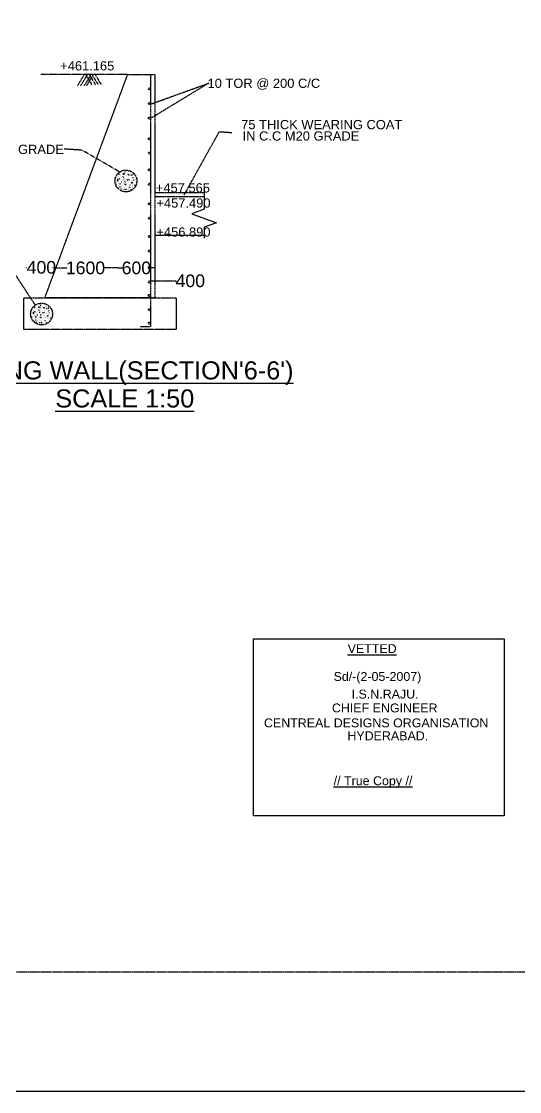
# Model space of a CAD drawing. Header units: inches. Extents: x -14031 to 177855, y 59850 to 142980.
# Drawn here: x 155237 to 160750, y 59850 to 71696 of the extents above; entities that cross this region are included whole.
import ezdxf

# ---------------------------------------------------------------- set-up
doc = ezdxf.new("R2010")
doc.units = ezdxf.units.IN
doc.header["$MEASUREMENT"] = 0
doc.linetypes.add('HIDDEN2', pattern=[0.1875, 0.125, -0.0625])
for name, color, linetype in [('DIM TEXT', 7, 'Continuous'), ('DIMENSION', 7, 'Continuous'), ('DRAWING', 7, 'Continuous')]:
    doc.layers.add(name, color=color, linetype=linetype)
doc.styles.get("Standard").update_dxf_attribs({"font": 'ARIAL_1.TTF', "height": 102})
doc.dimstyles.new('dig', dxfattribs={"dimtxt": 140, "dimasz": 0.18, "dimexe": 0.18, "dimexo": 0.0625, "dimgap": 0.09, "dimtad": 0, "dimtih": 1, "dimtoh": 1, "dimdec": 4, "dimzin": 0, "dimdsep": 46, "dimtxsty": 'Standard', "dimblk": 'ARCHTICK', "dimcen": 0.09, "dimadec": 0, "dimazin": 0, "dimtfac": 1, "dimtdec": 4, "dimtofl": 0, "dimtmove": 0, "dimatfit": 3, "dimldrblk": 'ARCHTICK', "dimfxl": 0, "dimtolj": 1, "dimtzin": 0, "dimarcsym": 0})
picture_1 = doc.add_image_def('image1.jpg', size_in_pixel=(7220, 3378))

# ---------------------------------------------------------------- blocks, each defined once
blk = doc.blocks.new('_ArchTick')
at = {"color": 0, "linetype": 'ByBlock', "const_width": 0.15}
blk.add_lwpolyline([(-0.5, -0.5), (0.5, 0.5)], dxfattribs=at)
blk = doc.blocks.new('*D190')
at = {"layer": 'Defpoints', "color": 0, "linetype": 'HIDDEN2'}
for p in [(155293, 68969), (155588, 68973), (155588, 68969)]:
    blk.add_point(p, dxfattribs=at)
at = {"layer": 'DIM TEXT', "color": 0, "linetype": 'HIDDEN2', "lineweight": -2}
for p, q in [((155293, 68969), (155293, 68974)), ((155293, 68973), (155293, 68973)), ((155588, 68969), (155588, 68974)), ((155588, 68973), (155588, 68973))]:
    blk.add_line(p, q, dxfattribs=at)
at = {"layer": 'DIM TEXT', "color": 0, "linetype": 'HIDDEN2', "lineweight": -2, "xscale": 0.18, "yscale": 0.18, "zscale": 0.18}
blk.add_blockref('_ArchTick', (155293, 68973), dxfattribs=at)
at = {"layer": 'DIM TEXT', "color": 0, "linetype": 'HIDDEN2', "lineweight": -2, "xscale": 0.18, "yscale": 0.18, "zscale": 0.18, "rotation": 180}
blk.add_blockref('_ArchTick', (155588, 68973), dxfattribs=at)
at = {"layer": 'DIM TEXT', "color": 0, "linetype": 'HIDDEN2', "insert": (155458, 68973), "char_height": 140, "attachment_point": 5}
blk.add_mtext('\\A1;400', dxfattribs=at)
blk = doc.blocks.new('*D191')
at = {"layer": 'Defpoints', "color": 0, "linetype": 'HIDDEN2'}
for p in [(155588, 68973), (156304, 68973), (156304, 68967)]:
    blk.add_point(p, dxfattribs=at)
at = {"layer": 'DIM TEXT', "color": 0, "linetype": 'HIDDEN2', "lineweight": -2}
for p, q in [((155588, 68973), (155588, 68967)), ((155588, 68967), (155744, 68967)), ((156304, 68967), (156148, 68967)), ((156304, 68973), (156304, 68967))]:
    blk.add_line(p, q, dxfattribs=at)
at = {"layer": 'DIM TEXT', "color": 0, "linetype": 'HIDDEN2', "lineweight": -2, "xscale": 0.18, "yscale": 0.18, "zscale": 0.18, "rotation": 180}
blk.add_blockref('_ArchTick', (155588, 68967), dxfattribs=at)
at = {"layer": 'DIM TEXT', "color": 0, "linetype": 'HIDDEN2', "lineweight": -2, "xscale": 0.18, "yscale": 0.18, "zscale": 0.18}
blk.add_blockref('_ArchTick', (156304, 68967), dxfattribs=at)
at = {"layer": 'DIM TEXT', "color": 0, "linetype": 'HIDDEN2', "insert": (155946, 68967), "char_height": 140, "attachment_point": 5}
blk.add_mtext('\\A1;1600', dxfattribs=at)
blk = doc.blocks.new('*D192')
at = {"layer": 'Defpoints', "color": 0, "linetype": 'HIDDEN2'}
for p in [(156304, 68967), (156715, 68967), (156715, 68967)]:
    blk.add_point(p, dxfattribs=at)
at = {"layer": 'DIM TEXT', "color": 0, "linetype": 'HIDDEN2', "lineweight": -2}
for p, q in [((156304, 68967), (156304, 68967)), ((156304, 68967), (156354, 68967)), ((156715, 68967), (156664, 68967)), ((156715, 68967), (156715, 68967))]:
    blk.add_line(p, q, dxfattribs=at)
at = {"layer": 'DIM TEXT', "color": 0, "linetype": 'HIDDEN2', "lineweight": -2, "xscale": 0.18, "yscale": 0.18, "zscale": 0.18, "rotation": 180}
blk.add_blockref('_ArchTick', (156304, 68967), dxfattribs=at)
at = {"layer": 'DIM TEXT', "color": 0, "linetype": 'HIDDEN2', "lineweight": -2, "xscale": 0.18, "yscale": 0.18, "zscale": 0.18}
blk.add_blockref('_ArchTick', (156715, 68967), dxfattribs=at)
at = {"layer": 'DIM TEXT', "color": 0, "linetype": 'HIDDEN2', "insert": (156509, 68967), "char_height": 140, "attachment_point": 5}
blk.add_mtext('\\A1;600', dxfattribs=at)
blk = doc.blocks.new('*D193')
at = {"layer": 'Defpoints', "color": 0, "linetype": 'HIDDEN2'}
for p in [(156664, 68811), (156949, 68824), (156949, 68811)]:
    blk.add_point(p, dxfattribs=at)
at = {"layer": 'DIM TEXT', "color": 0, "linetype": 'HIDDEN2', "lineweight": -2}
for p, q in [((156664, 68811), (156664, 68824)), ((156664, 68824), (156949, 68824)), ((156949, 68811), (156949, 68824)), ((156949, 68824), (156949, 68824))]:
    blk.add_line(p, q, dxfattribs=at)
at = {"layer": 'DIM TEXT', "color": 0, "linetype": 'HIDDEN2', "lineweight": -2, "xscale": 0.18, "yscale": 0.18, "zscale": 0.18, "rotation": 180}
blk.add_blockref('_ArchTick', (156664, 68824), dxfattribs=at)
at = {"layer": 'DIM TEXT', "color": 0, "linetype": 'HIDDEN2', "lineweight": -2, "xscale": 0.18, "yscale": 0.18, "zscale": 0.18}
blk.add_blockref('_ArchTick', (156949, 68824), dxfattribs=at)
at = {"layer": 'DIM TEXT', "color": 0, "linetype": 'HIDDEN2', "insert": (157106, 68824), "char_height": 140, "attachment_point": 5}
blk.add_mtext('\\A1;400', dxfattribs=at)

msp = doc.modelspace()

# ---------------------------------------------------------------- linework, layer by layer
at = {"layer": 'DIMENSION'}
msp.add_lwpolyline([(157805.01801, 64861.72756), (160578.68166, 64861.72756), (160578.68166, 62902.65239), (157805.01801, 62902.65239)], close=True, dxfattribs=at)
at = {"layer": 'DRAWING', "linetype": 'HIDDEN2'}
for p, q in [((156307.04118, 70010.13866), (156310.64857, 70014.43777)), ((156311.5629, 70009.65536), (156310.6977, 70014.34577)), ((156320.0081, 70013.55278), (156320.0081, 70013.55278)), ((156325.04792, 70026.78917), (156325.04792, 70026.78917)), ((156355.94346, 70029.62079), (156355.94346, 70029.62079)), ((156363.85035, 70014.14303), (156363.85035, 70014.14303)), ((156372.3055, 70033.01075), (156372.3055, 70033.01075)), ((156379.01578, 70028.38423), (156384.25512, 70030.39542)), ((156379.01583, 70028.38422), (156382.73794, 70025.87362)), ((156382.78708, 70025.78206), (156384.30432, 70030.30384)), ((156391.0379, 70035.47691), (156391.0379, 70035.47691)), ((156394.80808, 70035.23111), (156394.80808, 70035.23111)), ((156407.48894, 70021.63367), (156407.48894, 70021.63367)), ((156414.46929, 70048.41401), (156414.46929, 70048.41401)), ((156419.37761, 70039.20791), (156419.37761, 70039.20791)), ((156432.31757, 70015.59004), (156432.31757, 70015.59004)), ((156433.22746, 70040.49978), (156433.22746, 70040.49978)), ((156446.95025, 70015.91649), (156446.95025, 70015.91649)), ((156451.12752, 70029.12432), (156451.12752, 70029.12432)), ((156465.68265, 70018.38266), (156465.68265, 70018.38266)), ((156470.11362, 70020.38042), (156470.11362, 70020.38042)), ((156275.36884, 69903.73474), (156277.74244, 69906.56349)), ((156275.735, 69902.12444), (156278.60768, 69901.87311)), ((156276.08844, 69919.92277), (156276.08844, 69919.92277)), ((156276.35253, 69904.40784), (156276.35253, 69904.40784)), ((156276.99833, 69944.83251), (156276.99833, 69944.83251)), ((156278.65669, 69901.78111), (156277.79149, 69906.47152)), ((156279.44197, 69949.05493), (156279.44197, 69949.05493)), ((156279.73018, 69895.72702), (156284.96951, 69897.73821)), ((156279.73022, 69895.72701), (156283.45233, 69893.21641)), ((156283.50137, 69893.12493), (156285.01861, 69897.64671)), ((156285.67805, 69967.76318), (156285.67805, 69967.76318)), ((156290.54938, 69937.2804), (156290.54938, 69937.2804)), ((156293.56575, 69914.95877), (156293.56575, 69914.95877)), ((156294.50307, 69982.73202), (156294.50307, 69982.73202)), ((156297.93695, 69949.98846), (156303.17629, 69951.99966)), ((156297.93699, 69949.98845), (156301.6591, 69947.47786)), ((156299.79113, 69932.11004), (156305.61936, 69938.18431)), ((156299.79113, 69932.11007), (156306.44607, 69931.07795)), ((156301.70819, 69947.38635), (156303.22542, 69951.90814)), ((156305.12096, 69975.5171), (156305.12096, 69975.5171)), ((156305.36298, 69997.27618), (156305.36298, 69997.27618)), ((156306.49523, 69930.99421), (156305.66852, 69938.1006)), ((156306.32668, 69927.22916), (156306.32668, 69927.22916)), ((156307.04121, 70010.13869), (156311.5138, 70009.74739)), ((156312.29815, 69917.42494), (156312.29815, 69917.42494)), ((156313.25069, 69944.47177), (156313.25069, 69944.47177)), ((156313.59793, 69900.2817), (156313.59793, 69900.2817)), ((156314.50782, 69925.19145), (156314.50782, 69925.19145)), ((156315.41772, 69950.10119), (156315.41772, 69950.10119)), ((156315.60705, 69897.55699), (156315.60705, 69897.55699)), ((156316.14372, 70004.2499), (156321.38306, 70006.2611)), ((156316.14377, 70004.24989), (156319.86587, 70001.7393)), ((156316.32761, 69975.01093), (156316.32761, 69975.01093)), ((156317.23751, 69999.92067), (156317.23751, 69999.92067)), ((156317.42365, 69953.85372), (156321.03103, 69958.15283)), ((156317.42368, 69953.85374), (156321.89627, 69953.46244)), ((156319.915, 70001.64778), (156321.43223, 70006.16957)), ((156319.99112, 69911.89849), (156319.99112, 69911.89849)), ((156320.21176, 70006.65238), (156320.21176, 70006.65238)), ((156321.94533, 69953.37041), (156321.08012, 69958.06082)), ((156323.08056, 69956.54557), (156323.08056, 69956.54557)), ((156327.80612, 69897.56877), (156331.4135, 69901.86788)), ((156327.80615, 69897.5688), (156332.27874, 69897.1775)), ((156330.49418, 69935.59267), (156330.49418, 69935.59267)), ((156332.32775, 69897.08545), (156331.46255, 69901.77587)), ((156331.98309, 69946.93793), (156331.98309, 69946.93793)), ((156332.93562, 69973.98476), (156332.93562, 69973.98476)), ((156335.7854, 70003.50153), (156335.7854, 70003.50153)), ((156337.92101, 69895.46877), (156337.92101, 69895.46877)), ((156338.14166, 69990.22266), (156338.14166, 69990.22266)), ((156340.63786, 69921.15593), (156340.63786, 69921.15593)), ((156342.60224, 69919.86134), (156347.84158, 69921.87254)), ((156342.60229, 69919.86133), (156346.32439, 69917.35074)), ((156345.06577, 69973.82937), (156345.06577, 69973.82937)), ((156346.27148, 69925.54142), (156346.27148, 69925.54142)), ((156346.37345, 69917.2592), (156347.89069, 69921.78099)), ((156351.39398, 69905.07208), (156351.39398, 69905.07208)), ((156351.66802, 69976.45093), (156351.66802, 69976.45093)), ((156352.30387, 69929.98182), (156352.30387, 69929.98182)), ((156352.62056, 70003.49775), (156352.62056, 70003.49775)), ((156353.21377, 69954.89156), (156353.21377, 69954.89156)), ((156354.12367, 69979.80131), (156354.12367, 69979.80131)), ((156355.03356, 70004.71105), (156355.03356, 70004.71105)), ((156355.55185, 69895.86926), (156355.55185, 69895.86926)), ((156359.9529, 70011.86505), (156359.9529, 70011.86505)), ((156360.3228, 69950.66893), (156360.3228, 69950.66893)), ((156360.71224, 70005.44305), (156364.31963, 70009.74216)), ((156360.71228, 70005.44308), (156365.18486, 70005.05178)), ((156360.80901, 69974.12278), (156366.04835, 69976.13398)), ((156360.80906, 69974.12277), (156364.53116, 69971.61218)), ((156363.6297, 69919.38913), (156363.6297, 69919.38913)), ((156365.23396, 70004.95971), (156364.36876, 70009.65012)), ((156364.58027, 69971.52063), (156366.0975, 69976.04241)), ((156366.71915, 69964.03622), (156366.71915, 69964.03622)), ((156368.2105, 69897.86452), (156368.2105, 69897.86452)), ((156369.7299, 70005.00128), (156375.55813, 70011.07555)), ((156369.7299, 70005.00131), (156376.38485, 70003.96919)), ((156370.43898, 69933.90494), (156370.43898, 69933.90494)), ((156371.09471, 69949.15811), (156374.7021, 69953.45722)), ((156371.09474, 69949.15814), (156375.56733, 69948.76683)), ((156371.35296, 70005.96392), (156371.35296, 70005.96392)), ((156375.61638, 69948.67476), (156374.75118, 69953.36517)), ((156376.43406, 70003.88539), (156375.60735, 70010.99178)), ((156375.7302, 70001.8138), (156375.7302, 70001.8138)), ((156379.65051, 69919.72461), (156385.47875, 69925.79888)), ((156379.65051, 69919.72464), (156386.30546, 69918.69252)), ((156380.00773, 69980.18192), (156380.00773, 69980.18192)), ((156381.47718, 69892.87316), (156385.08456, 69897.17227)), ((156381.5596, 69902.95941), (156381.5596, 69902.95941)), ((156381.78024, 69997.71331), (156381.78024, 69997.71331)), ((156385.01057, 69972.14164), (156385.01057, 69972.14164)), ((156385.99881, 69892.3898), (156385.13361, 69897.08022)), ((156386.35461, 69918.60873), (156385.52789, 69925.71512)), ((156386.21628, 69923.85369), (156386.21628, 69923.85369)), ((156386.9429, 69900.33069), (156386.9429, 69900.33069)), ((156387.89544, 69927.37751), (156387.89544, 69927.37751)), ((156390.2586, 69910.6824), (156390.2586, 69910.6824)), ((156391.1685, 69935.59214), (156391.1685, 69935.59214)), ((156392.07839, 69960.50188), (156392.07839, 69960.50188)), ((156392.98829, 69985.41162), (156392.98829, 69985.41162)), ((156393.89818, 70010.32137), (156393.89818, 70010.32137)), ((156399.69267, 70009.69491), (156399.69267, 70009.69491)), ((156399.8977, 70010.17731), (156399.8977, 70010.17731)), ((156405.4743, 69943.99567), (156410.71364, 69946.00686)), ((156405.47435, 69943.99565), (156409.19646, 69941.48506)), ((156406.62784, 69929.84368), (156406.62784, 69929.84368)), ((156407.26829, 69926.87977), (156407.26829, 69926.87977)), ((156407.58037, 69956.89051), (156407.58037, 69956.89051)), ((156409.24553, 69941.39347), (156410.76277, 69945.91526)), ((156410.35773, 69971.52686), (156410.35773, 69971.52686)), ((156410.38379, 69932.2172), (156410.38379, 69932.2172)), ((156414.3833, 70000.74744), (156417.99069, 70005.04655)), ((156414.38334, 70000.74747), (156418.85593, 70000.35617)), ((156415.28261, 69904.06168), (156415.28261, 69904.06168)), ((156415.675, 70000.12606), (156415.675, 70000.12606)), ((156418.90502, 70000.26406), (156418.03981, 70004.95447)), ((156423.68107, 69998.25711), (156428.92041, 70000.2683)), ((156423.68112, 69998.2571), (156427.40323, 69995.7465)), ((156424.76577, 69944.4625), (156428.37316, 69948.76161)), ((156424.76581, 69944.46253), (156429.23839, 69944.07122)), ((156424.95537, 69970.4539), (156424.95537, 69970.4539)), ((156425.19818, 69910.45005), (156425.19818, 69910.45005)), ((156425.41883, 70005.20395), (156425.41883, 70005.20395)), ((156426.16109, 69922.16596), (156426.16109, 69922.16596)), ((156426.31277, 69959.35667), (156426.31277, 69959.35667)), ((156427.26531, 69986.4035), (156427.26531, 69986.4035)), ((156427.45235, 69995.6549), (156428.96958, 70000.17669)), ((156429.28744, 69943.9791), (156428.42224, 69948.66952)), ((156428.67798, 69915.95107), (156428.67798, 69915.95107)), ((156429.58788, 69940.86082), (156429.58788, 69940.86082)), ((156430.49778, 69965.77056), (156430.49778, 69965.77056)), ((156431.40767, 69990.6803), (156431.40767, 69990.6803)), ((156434.96754, 69933.57467), (156434.96754, 69933.57467)), ((156439.84251, 70008.48958), (156439.84251, 70008.48958)), ((156445.99771, 69988.86967), (156445.99771, 69988.86967)), ((156449.58929, 69992.61584), (156455.41752, 69998.69011)), ((156449.58929, 69992.61587), (156456.24424, 69991.58375)), ((156450.13959, 69913.86855), (156455.37893, 69915.87974)), ((156450.13964, 69913.86853), (156453.86175, 69911.35794)), ((156450.32859, 69930.52947), (156450.32859, 69930.52947)), ((156450.90688, 69934.37042), (156450.90688, 69934.37042)), ((156453.9108, 69911.26632), (156455.42804, 69915.78811)), ((156453.99632, 69979.01751), (156453.99632, 69979.01751)), ((156454.65248, 69963.08767), (156454.65248, 69963.08767)), ((156456.29344, 69991.49991), (156455.46673, 69998.6063)), ((156455.61981, 69998.43833), (156455.61981, 69998.43833)), ((156459.5099, 69907.33917), (156465.33813, 69913.41344)), ((156459.5099, 69907.3392), (156466.16485, 69906.30708)), ((156462.54019, 69910.28326), (156462.54019, 69910.28326)), ((156464.90018, 69968.76617), (156464.90018, 69968.76617)), ((156466.21398, 69906.22324), (156465.38727, 69913.32963)), ((156465.56414, 69895.83171), (156465.56414, 69895.83171)), ((156466.10589, 69920.47822), (156466.10589, 69920.47822)), ((156466.47403, 69920.74145), (156466.47403, 69920.74145)), ((156467.38393, 69945.65119), (156467.38393, 69945.65119)), ((156468.05437, 69996.05183), (156471.66175, 70000.35094)), ((156468.0544, 69996.05186), (156472.52699, 69995.66056)), ((156468.29383, 69970.56093), (156468.29383, 69970.56093)), ((156468.34636, 69968.12999), (156473.5857, 69970.14118)), ((156468.34641, 69968.12998), (156472.06852, 69965.61938)), ((156468.83677, 69917.9407), (156468.83677, 69917.9407)), ((156469.05742, 70012.6946), (156469.05742, 70012.6946)), ((156469.20372, 69995.47068), (156469.20372, 69995.47068)), ((156472.57607, 69995.56841), (156471.71087, 70000.25882)), ((156472.11761, 69965.52775), (156473.63485, 69970.04953)), ((156474.33742, 69992.60066), (156474.33742, 69992.60066)), ((156478.43683, 69939.76689), (156482.04422, 69944.066)), ((156478.43687, 69939.76692), (156482.90945, 69939.37562)), ((156479.78731, 70006.80185), (156479.78731, 70006.80185)), ((156481.27259, 69912.74943), (156481.27259, 69912.74943)), ((156482.9585, 69939.28345), (156482.09329, 69943.97387)), ((156482.22512, 69939.79625), (156482.22512, 69939.79625)), ((156490.27339, 69928.84174), (156490.27339, 69928.84174)), ((156494.54546, 69941.86106), (156494.54546, 69941.86106)), ((156497.63491, 69986.50815), (156497.63491, 69986.50815)), ((156500.95752, 69942.26242), (156500.95752, 69942.26242)), ((156501.91006, 69969.30924), (156501.91006, 69969.30924)), ((156504.42876, 69901.44202), (156504.42876, 69901.44202)), ((156504.84498, 69967.07844), (156504.84498, 69967.07844)), ((156505.33866, 69926.35177), (156505.33866, 69926.35177)), ((156506.05069, 69918.79049), (156506.05069, 69918.79049)), ((156506.24855, 69951.26151), (156506.24855, 69951.26151)), ((156509.61229, 69916.48042), (156509.61229, 69916.48042)), ((156512.47536, 69925.43134), (156512.47536, 69925.43134)), ((156513.01165, 69938.00287), (156514.34162, 69938.5134)), ((156513.0117, 69938.00286), (156514.43927, 69937.03995)), ((156292.61321, 69887.91195), (156292.61321, 69887.91195)), ((156294.28242, 69887.97812), (156294.28242, 69887.97812)), ((156301.03546, 69859.32029), (156301.03546, 69859.32029)), ((156301.26799, 69862.12995), (156301.26799, 69862.12995)), ((156309.71174, 69846.83337), (156315.53997, 69852.90764)), ((156309.71174, 69846.8334), (156316.36669, 69845.80128)), ((156311.77813, 69850.46222), (156311.77813, 69850.46222)), ((156312.68803, 69875.37196), (156312.68803, 69875.37196)), ((156316.41577, 69845.71755), (156315.58906, 69852.82394)), ((156316.81276, 69849.26905), (156316.81276, 69849.26905)), ((156320.95292, 69891.64294), (156320.95292, 69891.64294)), ((156322.85992, 69861.79168), (156322.85992, 69861.79168)), ((156324.39547, 69865.5999), (156329.63481, 69867.61109)), ((156324.39551, 69865.59989), (156328.11762, 69863.08929)), ((156328.16664, 69862.99777), (156329.68387, 69867.51956)), ((156328.84063, 69838.83853), (156328.84063, 69838.83853)), ((156338.18859, 69841.28383), (156341.79597, 69845.58294)), ((156338.18862, 69841.28385), (156342.66121, 69840.89255)), ((156340.98026, 69857.63256), (156340.98026, 69857.63256)), ((156342.71017, 69840.8005), (156341.84497, 69845.49091)), ((156347.57303, 69841.3047), (156347.57303, 69841.3047)), ((156348.52556, 69868.35153), (156348.52556, 69868.35153)), ((156348.66429, 69830.34285), (156348.66429, 69830.34285)), ((156349.57419, 69855.25259), (156349.57419, 69855.25259)), ((156350.48408, 69880.16234), (156350.48408, 69880.16234)), ((156356.2278, 69815.5227), (156356.2278, 69815.5227)), ((156356.75756, 69847.58131), (156356.75756, 69847.58131)), ((156363.40906, 69824.63523), (156363.40906, 69824.63523)), ((156366.03793, 69817.90915), (156366.03793, 69817.90915)), ((156366.4985, 69869.28232), (156366.4985, 69869.28232)), ((156367.25796, 69870.81769), (156367.25796, 69870.81769)), ((156369.06076, 69835.47278), (156374.3001, 69837.48397)), ((156369.06081, 69835.47277), (156372.78291, 69832.96217)), ((156372.83191, 69832.87062), (156374.34914, 69837.3924)), ((156375.91274, 69845.03569), (156375.91274, 69845.03569)), ((156380.92507, 69855.94483), (156380.92507, 69855.94483)), ((156381.47721, 69892.87319), (156385.9498, 69892.48189)), ((156386.61901, 69811.04343), (156386.61901, 69811.04343)), ((156387.26753, 69889.73422), (156392.50687, 69891.74542)), ((156387.26758, 69889.73421), (156390.98968, 69887.22362)), ((156387.52891, 69835.95317), (156387.52891, 69835.95317)), ((156388.43881, 69860.86291), (156388.43881, 69860.86291)), ((156389.3487, 69885.77265), (156389.3487, 69885.77265)), ((156389.57113, 69834.44794), (156395.39936, 69840.52221)), ((156389.57113, 69834.44797), (156396.22608, 69833.41585)), ((156391.03872, 69887.13205), (156392.55596, 69891.65383)), ((156391.85965, 69836.58822), (156395.46703, 69840.88733)), ((156391.85968, 69836.58824), (156396.33227, 69836.19694)), ((156396.27515, 69833.33206), (156395.44844, 69840.43845)), ((156395.49665, 69894.18153), (156395.49665, 69894.18153)), ((156396.38123, 69836.10485), (156395.51603, 69840.79526)), ((156395.59767, 69874.54869), (156395.59767, 69874.54869)), ((156396.70236, 69845.89358), (156396.70236, 69845.89358)), ((156403.48538, 69821.74428), (156403.48538, 69821.74428)), ((156405.98273, 69816.22142), (156405.98273, 69816.22142)), ((156407.04765, 69832.12588), (156407.04765, 69832.12588)), ((156410.13709, 69876.77296), (156410.13709, 69876.77296)), ((156420.86987, 69854.25709), (156420.86987, 69854.25709)), ((156422.21778, 69824.21044), (156422.21778, 69824.21044)), ((156423.17031, 69851.25727), (156423.17031, 69851.25727)), ((156424.97754, 69815.69616), (156424.97754, 69815.69616)), ((156425.0384, 69816.3121), (156425.0384, 69816.3121)), ((156425.94829, 69841.22185), (156425.94829, 69841.22185)), ((156426.85819, 69866.13159), (156426.85819, 69866.13159)), ((156427.76809, 69891.04133), (156427.76809, 69891.04133)), ((156431.93282, 69859.6071), (156437.17216, 69861.6183)), ((156431.93287, 69859.60709), (156435.65498, 69857.0965)), ((156435.14824, 69888.17755), (156438.75562, 69892.47666)), ((156435.14827, 69888.17758), (156439.62086, 69887.78628)), ((156435.44146, 69892.49379), (156435.44146, 69892.49379)), ((156435.70399, 69857.00489), (156437.22122, 69861.52668)), ((156436.64717, 69844.20585), (156436.64717, 69844.20585)), ((156439.66986, 69887.69415), (156438.80466, 69892.38456)), ((156441.90271, 69853.72344), (156441.90271, 69853.72344)), ((156442.85525, 69880.77026), (156442.85525, 69880.77026)), ((156445.53071, 69831.89261), (156449.13809, 69836.19172)), ((156445.53074, 69831.89264), (156450.00333, 69831.50133)), ((156450.05229, 69831.4092), (156449.18709, 69836.09961)), ((156450.55748, 69827.94144), (156450.55748, 69827.94144)), ((156450.68623, 69839.61652), (156450.68623, 69839.61652)), ((156453.77568, 69884.26361), (156453.77568, 69884.26361)), ((156460.81467, 69852.56936), (156460.81467, 69852.56936)), ((156461.58765, 69883.23643), (156461.58765, 69883.23643)), ((156463.74435, 69846.01222), (156463.74435, 69846.01222)), ((156464.65424, 69870.92196), (156464.65424, 69870.92196)), ((156470.24242, 69857.45443), (156470.24242, 69857.45443)), ((156475.38626, 69890.80606), (156475.38626, 69890.80606)), ((156476.59197, 69842.51811), (156476.59197, 69842.51811)), ((156488.8193, 69883.48194), (156492.42669, 69887.78105)), ((156488.81933, 69883.48197), (156493.29192, 69883.09067)), ((156489.92736, 69886.96743), (156489.92736, 69886.96743)), ((156493.34092, 69882.9985), (156492.47572, 69887.68891)), ((156494.80488, 69883.74143), (156500.04422, 69885.75262)), ((156494.80493, 69883.74142), (156498.52704, 69881.23082)), ((156497.41426, 69891.75425), (156497.41426, 69891.75425)), ((156498.57607, 69881.13917), (156500.0933, 69885.66095)), ((155346.06425, 68475.89561), (155346.06425, 68475.89561)), ((155352.30032, 68494.60386), (155352.30032, 68494.60386)), ((155361.12534, 68509.5727), (155361.12534, 68509.5727)), ((155364.55922, 68476.82914), (155369.79856, 68478.84033)), ((155364.55927, 68476.82912), (155368.28138, 68474.31853)), ((155368.33046, 68474.22703), (155369.84769, 68478.74882)), ((155371.74324, 68502.35778), (155371.74324, 68502.35778)), ((155371.98526, 68524.11685), (155371.98526, 68524.11685)), ((155373.66346, 68536.97934), (155377.27084, 68541.27845)), ((155373.66349, 68536.97937), (155378.13608, 68536.58806)), ((155378.18517, 68536.49604), (155377.31997, 68541.18645)), ((155382.03999, 68476.94186), (155382.03999, 68476.94186)), ((155382.76599, 68531.09058), (155388.00533, 68533.10177)), ((155382.76604, 68531.09057), (155386.48815, 68528.57997)), ((155382.94989, 68501.85161), (155382.94989, 68501.85161)), ((155383.85978, 68526.76135), (155383.85978, 68526.76135)), ((155384.04592, 68480.69439), (155387.65331, 68484.9935)), ((155384.04596, 68480.69442), (155388.51854, 68480.30312)), ((155386.53727, 68528.48846), (155388.05451, 68533.01024)), ((155386.63037, 68540.39345), (155386.63037, 68540.39345)), ((155386.83404, 68533.49306), (155386.83404, 68533.49306)), ((155388.5676, 68480.21108), (155387.7024, 68484.9015)), ((155389.70283, 68483.38625), (155389.70283, 68483.38625)), ((155391.67019, 68553.62985), (155391.67019, 68553.62985)), ((155398.60536, 68473.77861), (155398.60536, 68473.77861)), ((155399.5579, 68500.82544), (155399.5579, 68500.82544)), ((155402.40767, 68530.34221), (155402.40767, 68530.34221)), ((155404.76393, 68517.06334), (155404.76393, 68517.06334)), ((155411.68804, 68500.67005), (155411.68804, 68500.67005)), ((155418.2903, 68503.2916), (155418.2903, 68503.2916)), ((155419.24283, 68530.33843), (155419.24283, 68530.33843)), ((155419.83604, 68481.73224), (155419.83604, 68481.73224)), ((155420.74594, 68506.64198), (155420.74594, 68506.64198)), ((155421.65584, 68531.55172), (155421.65584, 68531.55172)), ((155422.56573, 68556.46147), (155422.56573, 68556.46147)), ((155426.57517, 68538.70572), (155426.57517, 68538.70572)), ((155426.94507, 68477.5096), (155426.94507, 68477.5096)), ((155427.33452, 68532.28373), (155430.9419, 68536.58284)), ((155427.33455, 68532.28376), (155431.80714, 68531.89245)), ((155427.43128, 68500.96346), (155432.67062, 68502.97465)), ((155427.43133, 68500.96345), (155431.15344, 68498.45286)), ((155430.47262, 68540.9837), (155430.47262, 68540.9837)), ((155431.85623, 68531.80038), (155430.99103, 68536.4908)), ((155431.20254, 68498.3613), (155432.71977, 68502.88309)), ((155433.34142, 68490.87689), (155433.34142, 68490.87689)), ((155436.35217, 68531.84195), (155442.18041, 68537.91622)), ((155436.35217, 68531.84198), (155443.00712, 68530.80986)), ((155437.71699, 68475.99878), (155441.32437, 68480.29789)), ((155437.71702, 68475.99881), (155442.18961, 68475.60751)), ((155437.97523, 68532.8046), (155437.97523, 68532.8046)), ((155438.92777, 68559.85142), (155438.92777, 68559.85142)), ((155442.23866, 68475.51543), (155441.37345, 68480.20584)), ((155443.05633, 68530.72607), (155442.22962, 68537.83246)), ((155442.35247, 68528.65447), (155442.35247, 68528.65447)), ((155445.63805, 68555.2249), (155450.87739, 68557.2361)), ((155445.6381, 68555.22489), (155449.36021, 68552.7143)), ((155446.63001, 68507.0226), (155446.63001, 68507.0226)), ((155448.40252, 68524.55398), (155448.40252, 68524.55398)), ((155449.40935, 68552.62273), (155450.92659, 68557.14452)), ((155451.63284, 68498.98231), (155451.63284, 68498.98231)), ((155457.66017, 68562.31759), (155457.66017, 68562.31759)), ((155458.70066, 68487.34256), (155458.70066, 68487.34256)), ((155459.61056, 68512.2523), (155459.61056, 68512.2523)), ((155460.52046, 68537.16204), (155460.52046, 68537.16204)), ((155461.43035, 68562.07178), (155461.43035, 68562.07178)), ((155466.31494, 68536.53559), (155466.31494, 68536.53559)), ((155466.51998, 68537.01799), (155466.51998, 68537.01799)), ((155472.09657, 68470.83634), (155477.33591, 68472.84753)), ((155474.11121, 68548.47435), (155474.11121, 68548.47435)), ((155474.20265, 68483.73118), (155474.20265, 68483.73118)), ((155476.98001, 68498.36754), (155476.98001, 68498.36754)), ((155481.00558, 68527.58812), (155484.61296, 68531.88723)), ((155481.00561, 68527.58815), (155485.4782, 68527.19685)), ((155481.09156, 68575.25469), (155481.09156, 68575.25469)), ((155482.29728, 68526.96674), (155482.29728, 68526.96674)), ((155485.52729, 68527.10473), (155484.66209, 68531.79515)), ((155485.99988, 68566.04858), (155485.99988, 68566.04858)), ((155490.30335, 68525.09778), (155495.54268, 68527.10898)), ((155490.30339, 68525.09777), (155494.0255, 68522.58718)), ((155491.38805, 68471.30317), (155494.99543, 68475.60228)), ((155491.57765, 68497.29458), (155491.57765, 68497.29458)), ((155492.0411, 68532.04463), (155492.0411, 68532.04463)), ((155492.93505, 68486.19735), (155492.93505, 68486.19735)), ((155493.88758, 68513.24418), (155493.88758, 68513.24418)), ((155494.07462, 68522.49558), (155495.59186, 68527.01736)), ((155495.90971, 68470.81978), (155495.04451, 68475.51019)), ((155497.12005, 68492.61123), (155497.12005, 68492.61123)), ((155498.02994, 68517.52098), (155498.02994, 68517.52098)), ((155498.93984, 68542.43072), (155498.93984, 68542.43072)), ((155499.84974, 68567.34046), (155499.84974, 68567.34046)), ((155506.46478, 68535.33025), (155506.46478, 68535.33025)), ((155512.61998, 68515.71034), (155512.61998, 68515.71034)), ((155513.57252, 68542.75717), (155513.57252, 68542.75717)), ((155516.21156, 68519.45652), (155522.03979, 68525.53079)), ((155516.21156, 68519.45655), (155522.86651, 68518.42443)), ((155517.7498, 68555.96499), (155517.7498, 68555.96499)), ((155520.61859, 68505.85818), (155520.61859, 68505.85818)), ((155521.27475, 68489.92834), (155521.27475, 68489.92834)), ((155522.91571, 68518.34058), (155522.089, 68525.44697)), ((155522.24208, 68525.27901), (155522.24208, 68525.27901)), ((155531.52245, 68495.60685), (155531.52245, 68495.60685)), ((155532.30492, 68545.22334), (155532.30492, 68545.22334)), ((155534.67664, 68522.89251), (155538.28402, 68527.19162)), ((155534.67667, 68522.89254), (155539.14926, 68522.50124)), ((155534.9161, 68497.40161), (155534.9161, 68497.40161)), ((155534.96864, 68494.97066), (155540.20798, 68496.98186)), ((155534.96868, 68494.97065), (155538.69079, 68492.46006)), ((155535.67969, 68539.53527), (155535.67969, 68539.53527)), ((155535.826, 68522.31135), (155535.826, 68522.31135)), ((155536.73589, 68547.22109), (155536.73589, 68547.22109)), ((155539.19835, 68522.40908), (155538.33314, 68527.09949)), ((155538.73989, 68492.36842), (155540.25712, 68496.89021)), ((155540.95969, 68519.44134), (155540.95969, 68519.44134)), ((155546.40958, 68533.64252), (155546.40958, 68533.64252)), ((155564.25718, 68513.34882), (155564.25718, 68513.34882)), ((155568.53233, 68496.14992), (155568.53233, 68496.14992)), ((155571.46725, 68493.91911), (155571.46725, 68493.91911)), ((155572.87082, 68478.10219), (155572.87082, 68478.10219)), ((155341.99111, 68430.57542), (155344.36471, 68433.40417)), ((155342.35727, 68428.96511), (155345.22995, 68428.71378)), ((155342.71071, 68446.76345), (155342.71071, 68446.76345)), ((155342.9748, 68431.24852), (155342.9748, 68431.24852)), ((155343.62061, 68471.67319), (155343.62061, 68471.67319)), ((155345.27897, 68428.62178), (155344.41376, 68433.31219)), ((155346.35245, 68422.56769), (155351.59179, 68424.57889)), ((155346.3525, 68422.56768), (155350.0746, 68420.05709)), ((155350.12365, 68419.9656), (155351.64088, 68424.48739)), ((155357.17165, 68464.12108), (155357.17165, 68464.12108)), ((155359.23549, 68414.75262), (155359.23549, 68414.75262)), ((155360.18802, 68441.79945), (155360.18802, 68441.79945)), ((155360.9047, 68414.8188), (155360.9047, 68414.8188)), ((155366.4134, 68458.95072), (155372.24163, 68465.02499)), ((155366.4134, 68458.95075), (155373.06835, 68457.91863)), ((155367.65773, 68386.16097), (155367.65773, 68386.16097)), ((155367.89026, 68388.97062), (155367.89026, 68388.97062)), ((155373.1175, 68457.83489), (155372.29079, 68464.94128)), ((155372.94895, 68454.06983), (155372.94895, 68454.06983)), ((155376.33401, 68373.67405), (155382.16224, 68379.74832)), ((155376.33401, 68373.67408), (155382.98896, 68372.64196)), ((155378.40041, 68377.30289), (155378.40041, 68377.30289)), ((155378.92042, 68444.26562), (155378.92042, 68444.26562)), ((155379.3103, 68402.21264), (155379.3103, 68402.21264)), ((155379.87296, 68471.31244), (155379.87296, 68471.31244)), ((155380.2202, 68427.12238), (155380.2202, 68427.12238)), ((155381.1301, 68452.03212), (155381.1301, 68452.03212)), ((155383.03805, 68372.55822), (155382.21134, 68379.66461)), ((155382.22932, 68424.39767), (155382.22932, 68424.39767)), ((155383.43503, 68376.10972), (155383.43503, 68376.10972)), ((155386.61339, 68438.73916), (155386.61339, 68438.73916)), ((155387.5752, 68418.48362), (155387.5752, 68418.48362)), ((155389.48219, 68388.63235), (155389.48219, 68388.63235)), ((155391.01774, 68392.44057), (155396.25708, 68394.45177)), ((155391.01779, 68392.44056), (155394.7399, 68389.92997)), ((155394.42839, 68424.40945), (155398.03578, 68428.70856)), ((155394.42842, 68424.40947), (155398.90101, 68424.01817)), ((155394.78891, 68389.83845), (155396.30615, 68394.36023)), ((155395.4629, 68365.67921), (155395.4629, 68365.67921)), ((155397.11645, 68462.43335), (155397.11645, 68462.43335)), ((155398.95002, 68423.92613), (155398.08482, 68428.61654)), ((155404.54328, 68422.30944), (155404.54328, 68422.30944)), ((155404.81086, 68368.1245), (155408.41824, 68372.42361)), ((155404.81089, 68368.12453), (155409.28348, 68367.73323)), ((155407.26013, 68447.99661), (155407.26013, 68447.99661)), ((155407.60254, 68384.47324), (155407.60254, 68384.47324)), ((155409.33245, 68367.64118), (155408.46725, 68372.33159)), ((155409.22451, 68446.70202), (155414.46385, 68448.71321)), ((155409.22456, 68446.70201), (155412.94667, 68444.19141)), ((155412.89375, 68452.3821), (155412.89375, 68452.3821)), ((155412.99573, 68444.09988), (155414.51296, 68448.62166)), ((155414.1953, 68368.14537), (155414.1953, 68368.14537)), ((155415.14784, 68395.1922), (155415.14784, 68395.1922)), ((155415.28656, 68357.18353), (155415.28656, 68357.18353)), ((155416.19646, 68382.09327), (155416.19646, 68382.09327)), ((155417.10635, 68407.00301), (155417.10635, 68407.00301)), ((155418.01625, 68431.91275), (155418.01625, 68431.91275)), ((155418.92615, 68456.8225), (155418.92615, 68456.8225)), ((155422.17412, 68422.70994), (155422.17412, 68422.70994)), ((155423.37983, 68374.42199), (155423.37983, 68374.42199)), ((155430.25198, 68446.22981), (155430.25198, 68446.22981)), ((155433.12078, 68396.12299), (155433.12078, 68396.12299)), ((155433.88024, 68397.65837), (155433.88024, 68397.65837)), ((155434.83277, 68424.70519), (155434.83277, 68424.70519)), ((155435.68303, 68362.31346), (155440.92237, 68364.32465)), ((155435.68308, 68362.31344), (155439.40519, 68359.80285)), ((155437.06126, 68460.74561), (155437.06126, 68460.74561)), ((155439.45418, 68359.71129), (155440.97141, 68364.23308)), ((155442.53501, 68371.87637), (155442.53501, 68371.87637)), ((155446.27279, 68446.56528), (155452.10102, 68452.63955)), ((155446.27279, 68446.56531), (155452.92774, 68445.53319)), ((155447.54734, 68382.7855), (155447.54734, 68382.7855)), ((155448.09945, 68419.71384), (155451.70684, 68424.01295)), ((155448.09949, 68419.71387), (155452.57207, 68419.32256)), ((155448.18187, 68429.80009), (155448.18187, 68429.80009)), ((155452.62108, 68419.23048), (155451.75588, 68423.92089)), ((155452.97688, 68445.4494), (155452.15017, 68452.55579)), ((155452.83856, 68450.69436), (155452.83856, 68450.69436)), ((155453.56517, 68427.17136), (155453.56517, 68427.17136)), ((155453.8898, 68416.5749), (155459.12914, 68418.58609)), ((155453.88985, 68416.57489), (155457.61196, 68414.06429)), ((155454.15118, 68362.79385), (155454.15118, 68362.79385)), ((155454.51771, 68454.21819), (155454.51771, 68454.21819)), ((155455.06108, 68387.70359), (155455.06108, 68387.70359)), ((155455.97098, 68412.61333), (155455.97098, 68412.61333)), ((155456.1934, 68361.28861), (155462.02163, 68367.36288)), ((155456.1934, 68361.28864), (155462.84835, 68360.25652)), ((155456.88087, 68437.52307), (155456.88087, 68437.52307)), ((155457.66099, 68413.97272), (155459.17823, 68418.49451)), ((155457.79077, 68462.43282), (155457.79077, 68462.43282)), ((155458.48192, 68363.42889), (155462.08931, 68367.728)), ((155458.48195, 68363.42892), (155462.95454, 68363.03762)), ((155462.89743, 68360.17274), (155462.07071, 68367.27913)), ((155462.11893, 68421.0222), (155462.11893, 68421.0222)), ((155463.00351, 68362.94553), (155462.1383, 68367.63594)), ((155462.21994, 68401.38936), (155462.21994, 68401.38936)), ((155463.32464, 68372.73426), (155463.32464, 68372.73426)), ((155472.09662, 68470.83633), (155475.81873, 68468.32574)), ((155473.25011, 68456.68436), (155473.25011, 68456.68436)), ((155473.66992, 68358.96655), (155473.66992, 68358.96655)), ((155473.89056, 68453.72045), (155473.89056, 68453.72045)), ((155475.86781, 68468.23415), (155477.38504, 68472.75594)), ((155476.75936, 68403.61364), (155476.75936, 68403.61364)), ((155477.00606, 68459.05788), (155477.00606, 68459.05788)), ((155481.90488, 68430.90236), (155481.90488, 68430.90236)), ((155487.49214, 68381.09777), (155487.49214, 68381.09777)), ((155489.79259, 68378.09795), (155489.79259, 68378.09795)), ((155491.38808, 68471.3032), (155495.86067, 68470.9119)), ((155491.82046, 68437.29073), (155491.82046, 68437.29073)), ((155492.57057, 68368.06252), (155492.57057, 68368.06252)), ((155492.78336, 68449.00663), (155492.78336, 68449.00663)), ((155493.48046, 68392.97226), (155493.48046, 68392.97226)), ((155494.39036, 68417.88201), (155494.39036, 68417.88201)), ((155495.30026, 68442.79175), (155495.30026, 68442.79175)), ((155496.21015, 68467.70149), (155496.21015, 68467.70149)), ((155498.55509, 68386.44778), (155503.79443, 68388.45897)), ((155498.55514, 68386.44777), (155502.27725, 68383.93717)), ((155501.58982, 68460.41535), (155501.58982, 68460.41535)), ((155501.77052, 68415.01823), (155505.3779, 68419.31734)), ((155501.77055, 68415.01826), (155506.24314, 68414.62696)), ((155502.06373, 68419.33447), (155502.06373, 68419.33447)), ((155502.32626, 68383.84557), (155503.8435, 68388.36735)), ((155503.26944, 68371.04652), (155503.26944, 68371.04652)), ((155506.29214, 68414.53483), (155505.42694, 68419.22524)), ((155508.52499, 68380.56411), (155508.52499, 68380.56411)), ((155509.47752, 68407.61094), (155509.47752, 68407.61094)), ((155512.15298, 68358.73328), (155515.76037, 68363.03239)), ((155512.15302, 68358.73331), (155516.6256, 68358.34201)), ((155516.67456, 68358.24987), (155515.80936, 68362.94029)), ((155516.76187, 68440.70922), (155522.0012, 68442.72042)), ((155516.76191, 68440.70921), (155520.48402, 68438.19862)), ((155516.95086, 68457.37015), (155516.95086, 68457.37015)), ((155517.17976, 68354.78211), (155517.17976, 68354.78211)), ((155517.30851, 68366.45719), (155517.30851, 68366.45719)), ((155517.52915, 68461.21109), (155517.52915, 68461.21109)), ((155520.39795, 68411.10428), (155520.39795, 68411.10428)), ((155520.53307, 68438.107), (155522.05031, 68442.62878)), ((155526.13218, 68434.17985), (155531.96041, 68440.25411)), ((155526.13218, 68434.17988), (155532.78712, 68433.14776)), ((155527.43694, 68379.41004), (155527.43694, 68379.41004)), ((155528.20992, 68410.07711), (155528.20992, 68410.07711)), ((155529.16246, 68437.12393), (155529.16246, 68437.12393)), ((155530.36662, 68372.8529), (155530.36662, 68372.8529)), ((155531.27652, 68397.76264), (155531.27652, 68397.76264)), ((155532.83626, 68433.06392), (155532.00954, 68440.17031)), ((155532.18641, 68422.67238), (155532.18641, 68422.67238)), ((155532.72816, 68447.3189), (155532.72816, 68447.3189)), ((155533.09631, 68447.58212), (155533.09631, 68447.58212)), ((155534.0062, 68472.49187), (155534.0062, 68472.49187)), ((155535.45904, 68444.78137), (155535.45904, 68444.78137)), ((155536.86469, 68384.29511), (155536.86469, 68384.29511)), ((155542.00853, 68417.64674), (155542.00853, 68417.64674)), ((155543.21424, 68369.35879), (155543.21424, 68369.35879)), ((155545.05911, 68466.60756), (155548.66649, 68470.90667)), ((155545.05914, 68466.60759), (155549.53173, 68466.21629)), ((155547.89486, 68439.5901), (155547.89486, 68439.5901)), ((155549.58077, 68466.12413), (155548.71557, 68470.81454)), ((155548.8474, 68466.63693), (155548.8474, 68466.63693)), ((155555.44158, 68410.32262), (155559.04896, 68414.62173)), ((155555.44161, 68410.32265), (155559.9142, 68409.93135)), ((155556.54963, 68413.8081), (155556.54963, 68413.8081)), ((155556.89566, 68455.68241), (155556.89566, 68455.68241)), ((155559.96319, 68409.83918), (155559.09799, 68414.52959)), ((155561.16774, 68468.70174), (155561.16774, 68468.70174)), ((155561.42716, 68410.5821), (155566.6665, 68412.5933)), ((155561.4272, 68410.58209), (155565.14931, 68408.0715)), ((155564.03654, 68418.59493), (155564.03654, 68418.59493)), ((155565.19834, 68407.97984), (155566.71558, 68412.50163)), ((155567.5798, 68469.10309), (155567.5798, 68469.10309)), ((155571.05103, 68428.2827), (155571.05103, 68428.2827)), ((155571.96093, 68453.19244), (155571.96093, 68453.19244)), ((155572.67296, 68445.63116), (155572.67296, 68445.63116)), ((155576.23457, 68443.32109), (155576.23457, 68443.32109)), ((155579.09763, 68452.27202), (155579.09763, 68452.27202)), ((155579.63393, 68464.84355), (155580.96389, 68465.35407)), ((155579.63397, 68464.84353), (155581.06154, 68463.88063)), ((155422.85007, 68342.36337), (155422.85007, 68342.36337)), ((155430.03133, 68351.47591), (155430.03133, 68351.47591)), ((155432.66021, 68344.74983), (155432.66021, 68344.74983)), ((155453.24129, 68337.8841), (155453.24129, 68337.8841)), ((155470.10765, 68348.58495), (155470.10765, 68348.58495)), ((155472.60501, 68343.06209), (155472.60501, 68343.06209)), ((155488.84005, 68351.05112), (155488.84005, 68351.05112)), ((155491.59981, 68342.53683), (155491.59981, 68342.53683)), ((155491.66067, 68343.15278), (155491.66067, 68343.15278))]:
    msp.add_line(p, q, dxfattribs=at)
for points in [[(137241.26382, 82513.26154), (168597.02294, 82513.26154), (168597.02294, 61172.86657), (137241.26382, 61172.86657)], [(156714.97165, 68637.74365), (155497.38289, 68637.74365), (156413.8291, 71109.96266), (156714.97165, 71109.96266)], [(155264.36951, 68637.74365), (156948.68916, 68637.74365), (156948.68916, 68284.37256), (155264.36951, 68284.37256)]]:
    msp.add_lwpolyline(points, close=True, dxfattribs=at)
for points in [[(156413.8291, 71109.96266), (155452.96791, 71109.96266)], [(155933.39851, 71109.96266), (155856.14363, 70983.91475)], [(155969.236, 71109.96266), (155891.98112, 70983.91475)], [(156008.18029, 71109.96266), (155930.92542, 70983.91475)], [(155947.20238, 71109.96266), (156016.59827, 70993.24817)], [(156034.36757, 71109.96266), (155957.1127, 70983.91475)], [(155987.20288, 71109.96266), (156056.59877, 70993.24817)], [(156017.54813, 71109.96266), (156086.94402, 70993.24817)], [(156051.68565, 71109.96266), (156121.08154, 70993.24817)], [(156664.43933, 71109.96266), (156664.43933, 68313.77852), (156552.38233, 68313.77852)], [(156578.32029, 71109.96266), (156664.43933, 71109.96266), (156664.43933, 68313.77852)], [(156714.97165, 69804.00793), (157255.7996, 69804.00793)], [(156714.97165, 69756.30009), (157255.7996, 69756.30009)], [(156714.97165, 69329.91237), (157255.7996, 69329.91237)]]:
    msp.add_lwpolyline(points, dxfattribs=at)
at = {"layer": 'DRAWING', "linetype": 'Continuous'}
msp.add_lwpolyline([(157260.25016, 69855.66126), (157260.25016, 69617.54993), (157122.87629, 69567.54993), (157397.62403, 69467.54993), (157260.25016, 69417.54993), (157260.25016, 69295.83123)], dxfattribs=at)
at = {"layer": 'DRAWING', "linetype": 'HIDDEN2'}
for centre, radius in [((156653.04979, 70950.83629), 11.38955), ((156653.04979, 70785.70647), 11.38955), ((156653.04979, 70626.58011), 11.38955), ((156653.04979, 70397.65421), 11.38955), ((156653.04979, 70238.52785), 11.38955), ((156393.59677, 69929.77123), 121.06091), ((156653.04979, 70051.74375), 11.38955), ((156653.04979, 69892.61739), 11.38955), ((156653.04979, 69676.5344), 11.38955), ((156653.04979, 69517.40804), 11.38955), ((156653.04979, 69313.43588), 11.38955), ((156653.04979, 69154.30951), 11.38955), ((156653.04979, 68970.46741), 11.38955), ((156653.04979, 68811.34105), 11.38955), ((156653.04979, 68663.23025), 11.38955), ((155460.21905, 68456.61191), 121.06091), ((156653.04979, 68504.10388), 11.38955), ((156653.04979, 68354.74244), 11.38955)]:
    msp.add_circle(centre, radius, dxfattribs=at)

# ---------------------------------------------------------------- texts
for s, height, p in [('+461.165', 102.077289, (155666.04957, 71153.2397)), ('10 TOR @ 200 C/C', 102.0772888, (157296.83047, 70960.3194)), ('75 THICK WEARING COAT', 102.0772888, (157669.17447, 70503.21553)), ('IN C.C M20 GRADE', 102.0772888, (157684.88427, 70377.14303)), ('CC M15 GRADE', 102.0772888, (154636.92844, 70228.69804)), ('+457.565', 102.077289, (156724.52782, 69802.56409)), ('+457.490', 102.077289, (156730.96688, 69634.90256)), ('+456.890', 102.077289, (156731.0049, 69313.73128))]:
    msp.add_text(s, height=height, dxfattribs=at).set_placement(p)
at = {"layer": 'DRAWING'}
for s, height, p in [('%%UVETTED', 98.477165, (158846.90492, 64703.90741)), ('Sd/-(2-05-2007)', 98.4771646, (158691.19811, 64395.69286)), ('I.S.N.RAJU.', 98.4771646, (158890.74643, 64200.73124)), ('CHIEF ENGINEER', 98.4771646, (158672.81891, 64047.33907)), ('CENTREAL DESIGNS ORGANISATION ', 98.4771646, (157920.84131, 63882.05087)), ('HYDERABAD.', 98.477165, (158844.4241, 63738.97979)), ('%%U// True Copy //', 98.4771646, (158692.25417, 63241.39882))]:
    msp.add_text(s, height=height, dxfattribs=at).set_placement(p)
at = {"layer": 'DRAWING', "insert": (156207.6965, 67803.22282), "char_height": 200, "attachment_point": 5}
msp.add_mtext("{\\L\\C0;U/S WING WALL(SECTION'6-6')}", dxfattribs=at)
at = {"layer": 'DRAWING', "linetype": 'HIDDEN2', "insert": (155612.01456, 67622.34584), "char_height": 200, "width": 1587.1759891, "attachment_point": 1}
msp.add_mtext('{\\LSCALE 1:50}', dxfattribs=at)

# ---------------------------------------------------------------- dimensions: what is measured, and where the dimension line sits
at = {"layer": 'DIM TEXT', "linetype": 'HIDDEN2'}
dim = msp.add_linear_dim(base=(155588.25115, 68973.45684), p1=(155293.24026, 68969.05882), p2=(155588.25115, 68969.05882), text='400', dimstyle='dig', dxfattribs=at)
dim.commit()
dim.dimension.update_dxf_attribs({"geometry": '*D190', "text_midpoint": (155458.35783, 68973.45684), "dimtype": 160})
for base, p1, p2, text, picture, middle in [((156303.76149, 68966.8602), (155588.25115, 68973.45684), (156303.76149, 68973.45684), '1600', '*D191', (155946.00632, 68966.8602)), ((156714.97165, 68966.6802), (156303.76149, 68966.6802), (156714.97165, 68966.6802), '600', '*D192', (156509.36657, 68966.6802)), ((156948.68916, 68823.90712), (156664.43933, 68811.34105), (156948.68916, 68811.34105), '400', '*D193', (157106.19654, 68823.90712))]:
    dim = msp.add_linear_dim(base=base, p1=p1, p2=p2, text=text, dimstyle='dig', dxfattribs=at)
    dim.commit()
    dim.dimension.update_dxf_attribs({"geometry": picture, "text_midpoint": middle})

# ---------------------------------------------------------------- pictures from other files: only their frames are drawn
at = {"linetype": 'HIDDEN2'}
image = msp.add_image(picture_1, insert=(127052.65786, 59849.71234), size_in_units=(50802.4628, 23768.79769), dxfattribs=dict(at, fade=30))
image.dxf.flags = 7

# ---------------------------------------------------------------- leaders
at = {"layer": 'DRAWING', "linetype": 'HIDDEN2'}
for points in [[(156663.55009, 70779.55441), (157309.28513, 71012.44971), (156668.67472, 70623.43748)], [(157037.71185, 69775.29739), (157427.30193, 70475.69658), (157570.15114, 70465.96882)], [(156324.56096, 70029.21871), (155907.81532, 70270.60263), (155705.62068, 70283.38393)], [(155391.18323, 68556.05938), (154935.28941, 69251.39312), (154670.78692, 69279.95293)]]:
    msp.add_leader(points, dimstyle='dig', override={"dimgap": 0.09, "dimtad": 0}, dxfattribs=at)

doc.saveas('drawing.dxf')
